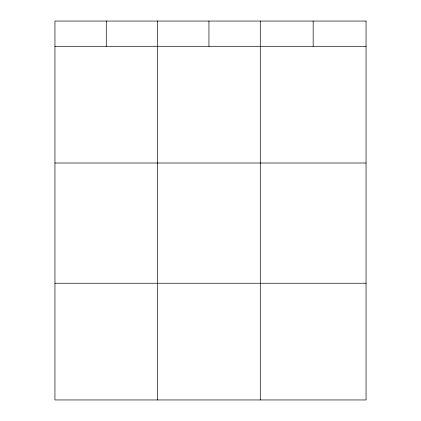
<?xml version="1.0" encoding="UTF-8"?>
<svg xmlns="http://www.w3.org/2000/svg" width="421" height="421" viewBox="0 0 421 421"><rect width="100%" height="100%" fill="white"/><g stroke="black" fill="none" stroke-linecap="round" stroke-linejoin="round"><path stroke-width="0.63" d="M54.946 46.294L366.054 46.294M54.946 163.001L366.054 163.001M54.946 283.244L366.054 283.244M313.166 21.05L313.166 46.294M260.278 21.05L260.278 399.95M208.942 21.05L208.942 46.294M157.612 21.05L157.612 399.95M106.276 21.05L106.276 46.294M366.054 21.05L54.946 21.05L54.946 399.95L366.054 399.95L366.054 21.05"/></g></svg>
